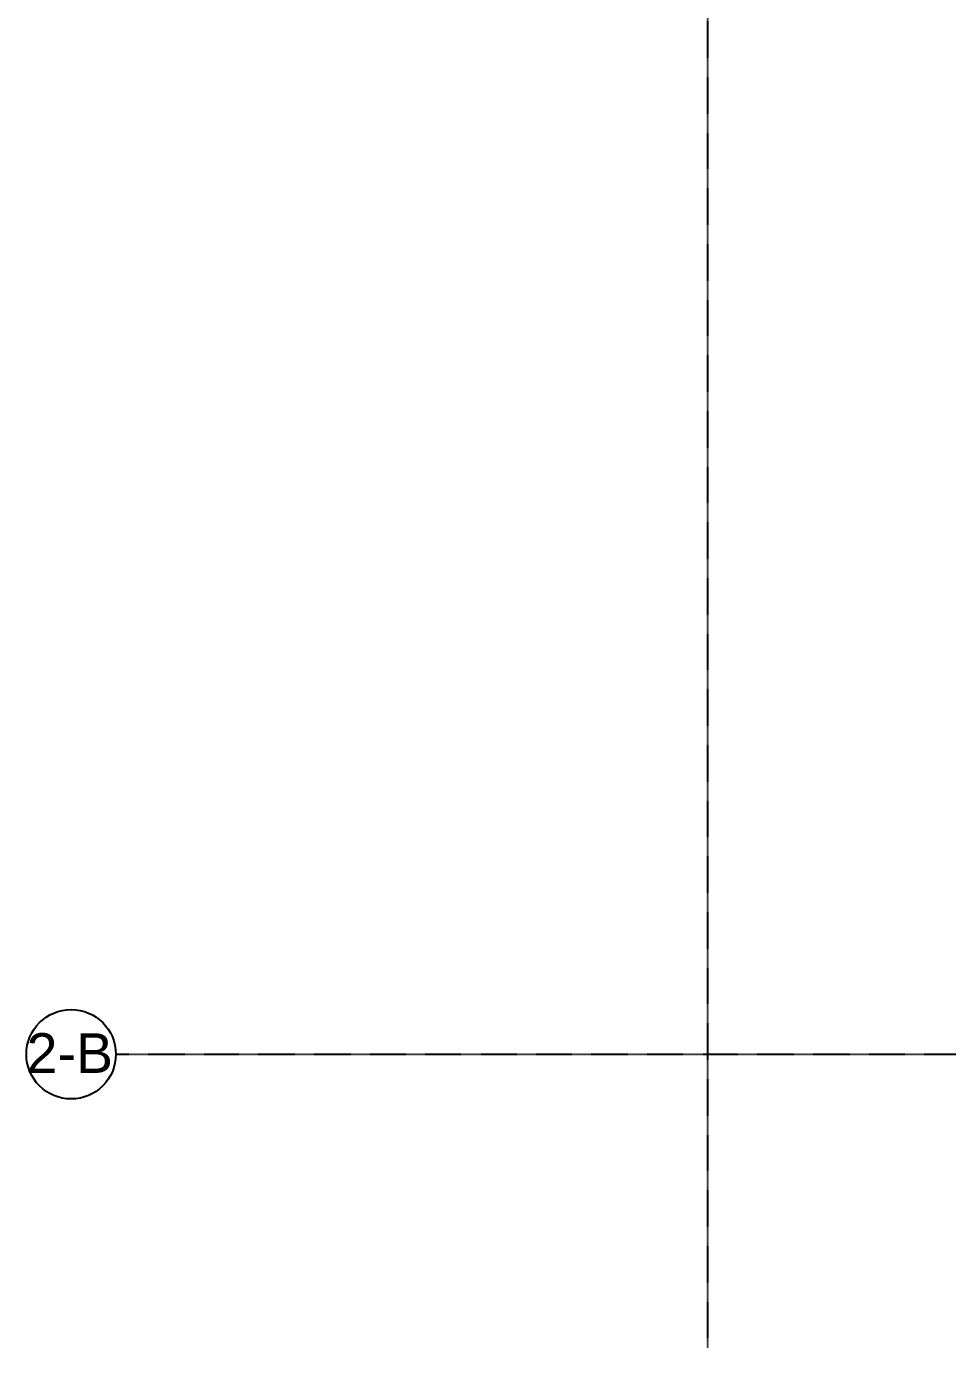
# Model space of a CAD drawing. Header units: millimetres. Extents: x -4391136 to -1798569, y -886572 to -291056.
# Drawn here: x -2753097 to -2743831, y -526125 to -512834 of the extents above; entities that cross this region are included whole.
import ezdxf

# ---------------------------------------------------------------- set-up
doc = ezdxf.new("R2010")
doc.units = ezdxf.units.MM
doc.linetypes.add('Xref-C-1-PP17-AR-2214-01-B$0$DPA_Grid _ Level 100', pattern=[10, 5.5, -1.6, 1.3, -1.6])
doc.layers.add('000 - 0_HIDE_OBJ_FRAMING_DEF_DIMS', color=7, linetype='Continuous', plot=False)
doc.layers.add('_PP-Dim', color=7, linetype='Continuous')
doc.styles.add('Xref-C-1-PP17-AR-2214-01-B$0$Arial', font='arial.ttf', dxfattribs={"height": 400})

# ---------------------------------------------------------------- blocks, each defined once
blk = doc.blocks.new('W-1-PP17-ENT2_REV00_20260526-152612_EX_LOPF-1')
at = {"layer": '000 - 0_HIDE_OBJ_FRAMING_DEF_DIMS', "color": 7, "linetype": 'Xref-C-1-PP17-AR-2214-01-B$0$DPA_Grid _ Level 100'}
for p, q in [((-26525, 12055), (-26525, -34224)), ((-29476, 6100), (7016, 6100))]:
    blk.add_line(p, q, dxfattribs=at)
at = {"layer": '000 - 0_HIDE_OBJ_FRAMING_DEF_DIMS', "color": 7}
blk.add_circle((-26525, 12505), 450, dxfattribs=at)
at = {"layer": '000 - 0_HIDE_OBJ_FRAMING_DEF_DIMS', "color": 7, "style": 'Xref-C-1-PP17-AR-2214-01-B$0$Arial'}
blk.add_text('2-B', height=400, rotation=270, dxfattribs=at).set_placement((-26713, 12953))

msp = doc.modelspace()

# ---------------------------------------------------------------- block references
at = {"layer": '_PP-Dim', "color": 7, "rotation": 90}
msp.add_blockref('W-1-PP17-ENT2_REV00_20260526-152612_EX_LOPF-1', (-2740142.7, -496648.9), dxfattribs=at)

doc.saveas('drawing.dxf')
